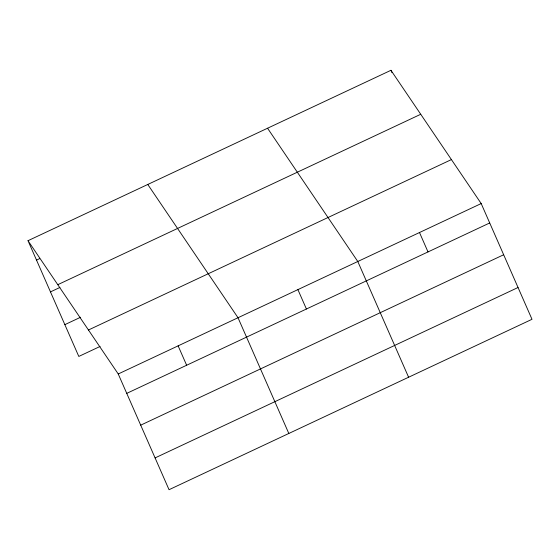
<?xml version="1.0" encoding="UTF-8"?>
<svg xmlns="http://www.w3.org/2000/svg" width="560" height="560" viewBox="0 0 560 560"><rect width="100%" height="100%" fill="white"/><g stroke="black" fill="none" stroke-linecap="round" stroke-linejoin="round"><path stroke-width="0.84" d="M28 240.702L390.957 70.294L481.194 203.56L532 319.298L169.043 489.706L118.237 373.975L28 240.702L78.806 356.44L100.079 346.451M36.512 260.099L39.669 258.622M57.778 284.683L420.735 114.275M50.47 291.893L59.927 287.455M64.848 324.646L80.605 317.247M88.459 329.994L451.416 159.586M118.237 373.975L481.194 203.56M126.749 393.372L489.713 222.957M140.707 425.159L503.664 254.751M155.085 457.912L518.042 287.504M267.554 128.233L357.791 261.499L408.597 377.237M147.777 184.471L238.014 317.737L288.82 433.468M390.957 70.294L391.979 72.618M419.496 232.533L428.008 251.93M297.899 289.618L306.418 309.015M178.129 345.856L186.641 365.253"/></g></svg>
